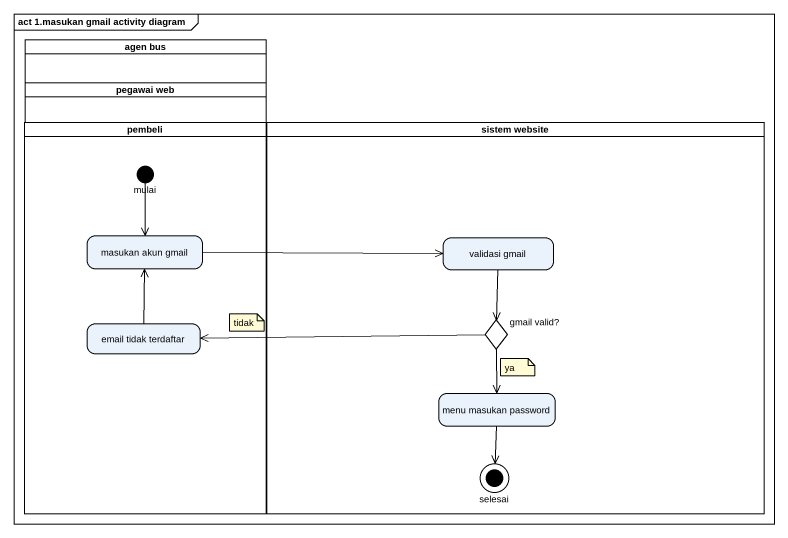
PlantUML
@startuml
mainframe act 1.masukan gmail activity diagram
hide empty description
state "agen bus" as agen_bus <<partition>> {
  state "pegawai web" as pegawai_web <<partition>> {
    state pembeli <<partition>> {
      state mulai <<start>>
      state "masukan akun gmail" as masukan_akun_gmail
      state "email tidak terdaftar" as email_tidak_terdaftar
    }
  }
}
state "sistem website" as sistem_website <<partition>> {
  state "validasi gmail" as validasi_gmail
  state "gmail valid?" as gmail_valid <<choice>>
  state "menu masukan password" as menu_masukan_password
  state selesai <<end>>
}
mulai --> masukan_akun_gmail
masukan_akun_gmail -right-> validasi_gmail
validasi_gmail --> gmail_valid
email_tidak_terdaftar -up-> masukan_akun_gmail
gmail_valid -left-> email_tidak_terdaftar
gmail_valid --> menu_masukan_password
menu_masukan_password --> selesai
note as N1
  tidak
end note
note as N2
  ya
end note
@enduml
